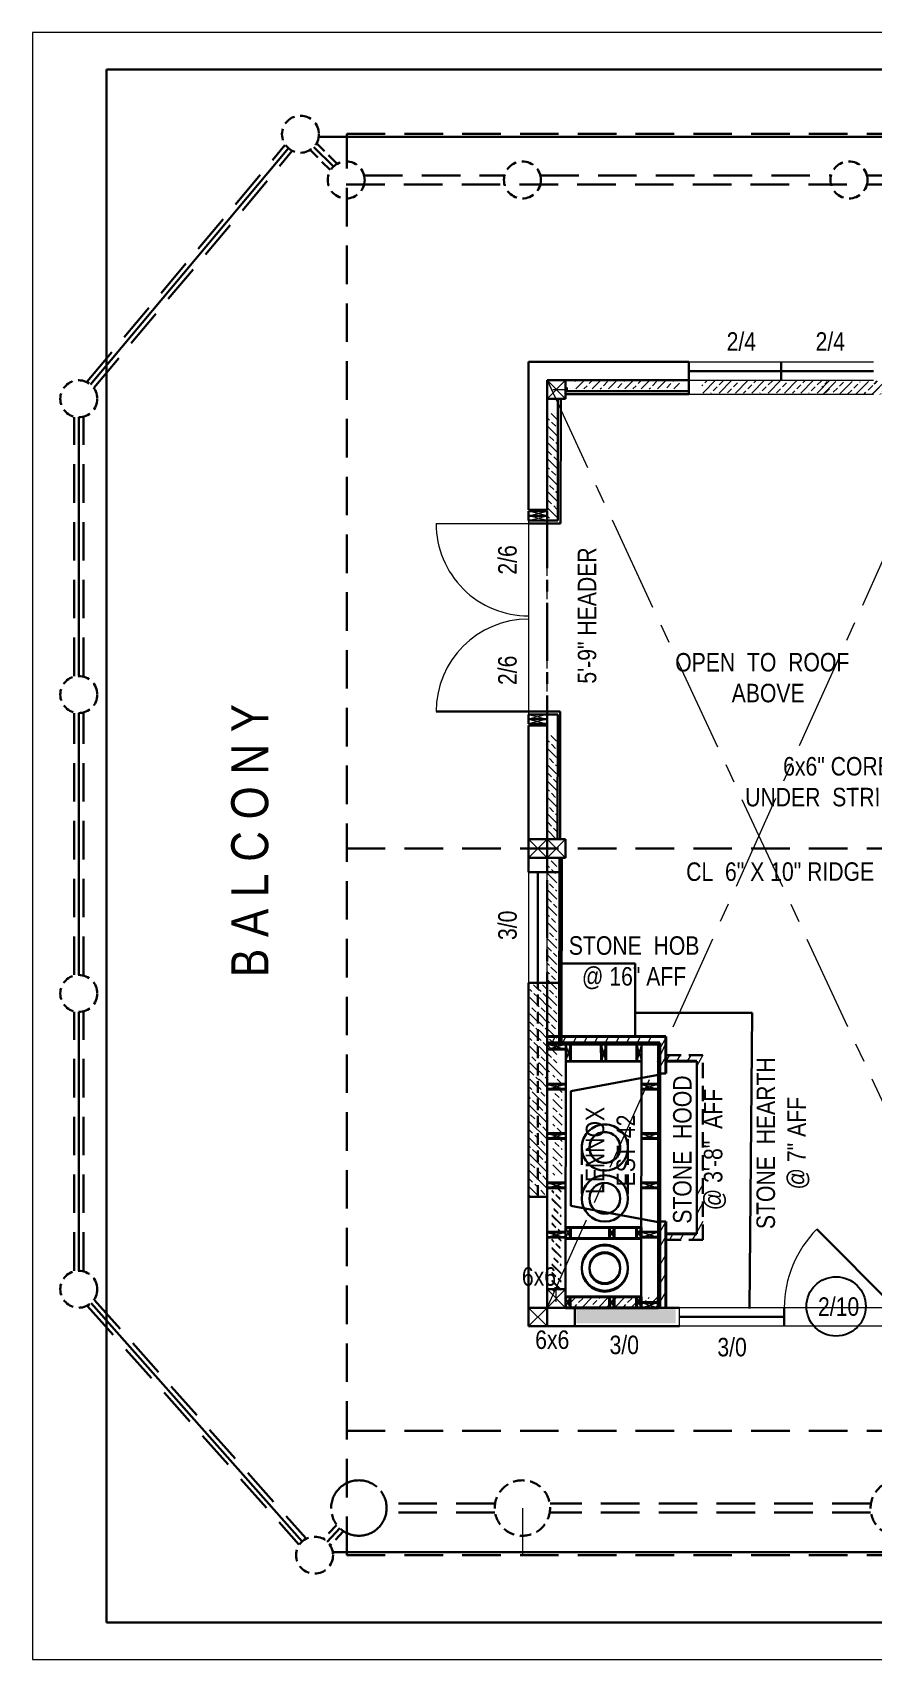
# Model space of a CAD drawing. Header units: inches. Extents: x 0 to 15350, y -6 to 2753.
# Drawn here: x 7123 to 7396, y 1246 to 1774 of the extents above; entities that cross this region are included whole.
import ezdxf

# ---------------------------------------------------------------- set-up
doc = ezdxf.new("R2010")
doc.units = ezdxf.units.IN
doc.header["$MEASUREMENT"] = 0
doc.linetypes.add('CENTER', pattern=[2, 1.25, -0.25, 0.25, -0.25])
doc.linetypes.add('HIDDEN', pattern=[0.375, 0.25, -0.125])
for name, color, linetype, lineweight in [('DOORS', 7, 'Continuous', 60), ('EXISTING CEILING BEAMS', 255, 'HIDDEN', 20), ('MASONRY', 14, 'Continuous', 30), ('NEW  ROUIGH SAWN  BEAMS', 3, 'HIDDEN', 40), ('NEW FRAMING', 6, 'Continuous', 30), ('NEW FRAMMING', 6, 'Continuous', 30), ('ROOF', 7, 'HIDDEN', 30), ('STAIRS', 7, 'Continuous', 20), ('WALL FRAMING', 9, 'CENTER', 30), ('WALLS', 7, 'Continuous', 30), ('WINDOWS', 5, 'Continuous', 30)]:
    doc.layers.add(name, color=color, linetype=linetype, lineweight=lineweight)
for name, color, linetype in [('TEXT', 7, 'Continuous'), ('TEXT80', 9, 'Continuous'), ('TITLE BLOCK', 7, 'Continuous')]:
    doc.layers.add(name, color=color, linetype=linetype)
doc.styles.add('ARCHENT', font='technical.ttf', dxfattribs={"height": 6})

msp = doc.modelspace()

# ---------------------------------------------------------------- hatches: boundary and pattern name
at = {"layer": 'NEW FRAMING', "linetype": 'Continuous', "lineweight": 9, "ltscale": 25}
h = msp.add_hatch(dxfattribs=at)
h.set_pattern_fill('ANSI33', color=256, scale=15, style=0)
h.set_pattern_definition([(45, (2360.5694, 394.9716), (-2.6516504, 2.6516504), []), (45, (2363.221, 394.9716), (-2.6516504, 2.6516504), [1.875, -0.9375])])
h.paths.add_polyline_path([(7298.59, 1661.13), (7298.59, 1658.13), (7332.59, 1658.13), (7332.59, 1661.13)])
h = msp.add_hatch(dxfattribs=at)
h.set_pattern_fill('ANSI33', color=256, scale=15, style=0)
h.set_pattern_definition([(45, (2404.787, 396.599), (-2.6516504, 2.6516504), []), (45, (2407.4385, 396.599), (-2.6516504, 2.6516504), [1.875, -0.9375])])
h.paths.add_polyline_path([(7381.8, 1659.76), (7339.8, 1659.76), (7339.8, 1656.76), (7381.8, 1656.76)])
h.paths.add_polyline_path([(7381.8, 1660.91), (7339.8, 1660.91), (7339.8, 1659.76), (7381.8, 1659.76)])
h = msp.add_hatch(dxfattribs=at)
h.set_pattern_fill('ANSI33', color=256, scale=15, style=0)
h.set_pattern_definition([(45, (2443.792, 396.166), (-2.6516504, 2.6516504), []), (45, (2446.4437, 396.166), (-2.6516504, 2.6516504), [1.875, -0.9375])])
h.paths.add_polyline_path([(7420.81, 1660.48), (7378.81, 1660.48), (7378.81, 1659.32), (7420.81, 1659.32)])
h.paths.add_polyline_path([(7401.34, 1656.32), (7401.34, 1659.32), (7378.81, 1659.32), (7378.81, 1656.32)])
h = msp.add_hatch(dxfattribs=at)
h.set_pattern_fill('ANSI33', color=256, scale=15, style=0)
h.set_pattern_definition([(45, (2459.9864, 396.4), (-2.6516504, 2.6516504), []), (45, (2462.638, 396.4), (-2.6516504, 2.6516504), [1.875, -0.9375])])
h.paths.add_polyline_path([(7437, 1660.71), (7395, 1660.71), (7395, 1659.56), (7437, 1659.56)])
h.paths.add_polyline_path([(7401.34, 1656.56), (7401.34, 1659.56), (7395, 1659.56), (7395, 1656.56)])
h = msp.add_hatch(dxfattribs=at)
h.set_pattern_fill('ANSI33', color=256, scale=15, angle=90, style=0)
h.set_pattern_definition([(135, (8555.9147, -3321.868), (-2.6516504, -2.6516504), []), (135, (8555.9147, -3319.216), (-2.6516504, -2.6516504), [1.875, -0.9375])])
h.paths.add_polyline_path([(7289.76, 1616.15), (7292.76, 1616.15), (7292.76, 1650.15), (7289.76, 1650.15)])
h = msp.add_hatch(dxfattribs=at)
h.set_pattern_fill('ANSI33', color=256, scale=15, angle=90, style=0)
h.set_pattern_definition([(135, (8555.8597, -3426.424), (-2.6516504, -2.6516504), []), (135, (8555.8597, -3423.7724), (-2.6516504, -2.6516504), [1.875, -0.9375])])
h.paths.add_polyline_path([(7289.7, 1511.59), (7292.7, 1511.59), (7292.7, 1545.59), (7289.7, 1545.59)])
h = msp.add_hatch(dxfattribs=at)
h.set_pattern_fill('ANSI33', color=256, scale=15, angle=90, style=0)
h.set_pattern_definition([(135, (8555.89, -3467.057), (-2.6516504, -2.6516504), []), (135, (8555.89, -3464.4054), (-2.6516504, -2.6516504), [1.875, -0.9375])])
h.paths.add_polyline_path([(7289.73, 1470.96), (7292.73, 1470.96), (7292.73, 1504.96), (7289.73, 1504.96)])
h = msp.add_hatch(dxfattribs=at)
h.set_pattern_fill('ANSI33', color=256, scale=15, angle=90, style=0)
h.set_pattern_definition([(135, (8555.8656, -3501.5705), (-2.6516504, -2.6516504), []), (135, (8555.8656, -3498.919), (-2.6516504, -2.6516504), [1.875, -0.9375])])
h.paths.add_polyline_path([(7289.71, 1436.45), (7292.71, 1436.45), (7292.71, 1470.45), (7289.71, 1470.45)])
h = msp.add_hatch(dxfattribs=at)
h.set_pattern_fill('ANSI33', color=256, scale=15, angle=90, style=0)
h.set_pattern_definition([(135, (8550.1603, -3507.2784), (-2.6516504, -2.6516504), []), (135, (8550.1603, -3504.6267), (-2.6516504, -2.6516504), [1.875, -0.9375])])
h.paths.add_polyline_path([(7284, 1430.74), (7287, 1430.74), (7287, 1464.74), (7284, 1464.74)])
h = msp.add_hatch(dxfattribs=at)
h.set_pattern_fill('ANSI33', color=256, scale=15, angle=90, style=0)
h.set_pattern_definition([(135, (8553.1603, -3507.2784), (-2.6516504, -2.6516504), []), (135, (8553.1603, -3504.6267), (-2.6516504, -2.6516504), [1.875, -0.9375])])
h.paths.add_polyline_path([(7287, 1430.74), (7290, 1430.74), (7290, 1464.74), (7287, 1464.74)])
h = msp.add_hatch(dxfattribs=at)
h.set_pattern_fill('ANSI33', color=256, scale=15, angle=90, style=0)
h.set_pattern_definition([(135, (8557.657, -3535.0887), (-2.6516504, -2.6516504), []), (135, (8557.657, -3532.437), (-2.6516504, -2.6516504), [1.875, -0.9375])])
h.paths.add_polyline_path([(7291.5, 1402.93), (7294.5, 1402.93), (7294.5, 1436.93), (7291.5, 1436.93)])
h = msp.add_hatch(dxfattribs=at)
h.set_pattern_fill('ANSI33', color=256, scale=15, angle=90, style=0)
h.set_pattern_definition([(135, (8549.7513, -3541.9985), (-2.6516504, -2.6516504), []), (135, (8549.7513, -3539.347), (-2.6516504, -2.6516504), [1.875, -0.9375])])
h.paths.add_polyline_path([(7286.59, 1396.02), (7289.59, 1396.02), (7289.59, 1430.02), (7286.59, 1430.02)])
h.paths.add_polyline_path([(7283.59, 1396.02), (7286.59, 1396.02), (7286.59, 1430.02), (7283.59, 1430.02)])
h = msp.add_hatch(dxfattribs=at)
h.set_pattern_fill('ANSI33', color=256, scale=15, angle=90, style=0)
h.set_pattern_definition([(135, (8557.3135, -3572.489), (-2.6516504, -2.6516504), []), (135, (8557.3135, -3569.8375), (-2.6516504, -2.6516504), [1.875, -0.9375])])
h.paths.add_polyline_path([(7291.16, 1365.53), (7294.16, 1365.53), (7294.16, 1399.53), (7291.16, 1399.53)])
h = msp.add_hatch(dxfattribs=at)
h.set_pattern_fill('ANSI33', color=6, scale=15, angle=90, style=0)
h.set_pattern_definition([(135, (8557.3137, -3572.781), (-2.6516504, -2.6516504), []), (135, (8557.3137, -3570.1294), (-2.6516504, -2.6516504), [1.875, -0.9375])])
h.paths.add_polyline_path([(7291.16, 1365.24), (7294.16, 1365.24), (7294.16, 1399.24), (7291.16, 1399.24)])
h = msp.add_hatch(dxfattribs=at)
h.set_pattern_fill('ANSI33', color=256, scale=15, angle=180, style=0)
h.set_pattern_definition([(225, (12269.021, 2626.4176), (2.6516504, -2.6516504), []), (225, (12266.3693, 2626.4176), (2.6516504, -2.6516504), [1.875, -0.9375])])
h.paths.add_polyline_path([(7325.65, 1360.26), (7325.65, 1363.26), (7297, 1363.26), (7297, 1360.26)])
at = {"layer": 'WALLS', "linetype": 'Continuous', "lineweight": 20, "ltscale": 20}
h = msp.add_hatch(dxfattribs=at)
h.set_pattern_fill('ZIGZAG', color=6, scale=10, style=0)
h.set_pattern_definition([(360, (7025.4292, 589.9291), (1.25, 1.25), [1.25, -1.25]), (90, (7026.6792, 589.9291), (-1.25, 1.25), [1.25, -1.25])])
h.paths.add_polyline_path([(7299.09, 1359.83), (7299.09, 1354.83), (7319.12, 1354.82), (7319.12, 1359.83)])
h.paths.add_polyline_path([(7183.06, 1359.84), (7183.06, 1354.84), (7183.11, 1354.84), (7183.11, 1359.84)])
h = msp.add_hatch(dxfattribs=at)
h.set_pattern_fill('ZIGZAG', color=6, scale=10, style=0)
h.set_pattern_definition([(360, (7037.6514, 589.9556), (1.25, 1.25), [1.25, -1.25]), (90, (7038.9014, 589.9556), (-1.25, 1.25), [1.25, -1.25])])
h.paths.add_polyline_path([(7195.29, 1359.86), (7195.29, 1354.86), (7195.33, 1354.86), (7195.33, 1359.86)])
h.paths.add_polyline_path([(7315.44, 1359.86), (7315.44, 1354.85), (7331.34, 1354.85), (7331.34, 1359.86)])

# ---------------------------------------------------------------- linework, layer by layer
at = {"layer": 'DOORS', "color": 6, "lineweight": 9, "ltscale": 15}
msp.add_line((7253.59, 1614.41), (7283.59, 1614.41), dxfattribs=at)
at = {"layer": 'DOORS', "color": 6, "linetype": 'Continuous', "lineweight": 9, "ltscale": 25}
for centre, start, end in [((7283.59, 1614.41), 180, 270.0001), ((7283.59, 1553.41), 90.0001, 180)]:
    msp.add_arc(centre, 30, start, end, dxfattribs=at)
at = {"layer": 'EXISTING CEILING BEAMS', "color": 6, "linetype": 'Continuous', "lineweight": 9, "ltscale": 25}
for p, q in [((7289.59, 1616.91), (7283.59, 1618.41)), ((7283.59, 1616.91), (7289.59, 1618.41)), ((7289.59, 1615.41), (7283.59, 1616.91)), ((7283.59, 1615.41), (7289.59, 1616.91)), ((7289.59, 1552.41), (7283.59, 1550.91)), ((7283.59, 1552.41), (7289.59, 1550.91)), ((7289.59, 1550.91), (7283.59, 1549.41)), ((7283.59, 1550.91), (7289.59, 1549.41))]:
    msp.add_line(p, q, dxfattribs=at)
at = {"layer": 'MASONRY', "color": 6, "linetype": 'Continuous', "lineweight": 30, "ltscale": 15}
for p, q in [((7318.17, 1471.62), (7294.35, 1471.62)), ((7356.17, 1455.62), (7318.17, 1455.62))]:
    msp.add_line(p, q, dxfattribs=at)
at = {"layer": 'MASONRY', "color": 6, "linetype": 'Continuous', "lineweight": 30, "ltscale": 20}
for p, q in [((7318.17, 1471.62), (7318.17, 1447.62)), ((7356.17, 1455.62), (7355.35, 1359.62))]:
    msp.add_line(p, q, dxfattribs=at)
at = {"layer": 'MASONRY', "color": 6, "linetype": 'Continuous', "lineweight": 40, "ltscale": 15}
for p, q in [((7328.15, 1447.91), (7289.62, 1447.91)), ((7328.15, 1447.91), (7328.15, 1435.91)), ((7328.17, 1359.91), (7328.17, 1387.9))]:
    msp.add_line(p, q, dxfattribs=at)
at = {"layer": 'MASONRY', "color": 6, "linetype": 'Continuous', "lineweight": 9, "ltscale": 20}
for p, q in [((7292.25, 1447.91), (7291.1, 1445.91)), ((7295.72, 1447.91), (7294.57, 1445.91)), ((7299.19, 1447.91), (7298.03, 1445.91)), ((7302.65, 1447.91), (7301.49, 1445.91)), ((7306.11, 1447.91), (7304.96, 1445.91)), ((7309.58, 1447.91), (7308.42, 1445.91)), ((7313.04, 1447.91), (7311.89, 1445.91)), ((7316.51, 1447.91), (7315.35, 1445.91)), ((7319.97, 1447.91), (7318.82, 1445.91)), ((7323.43, 1447.91), (7322.28, 1445.91)), ((7328.15, 1447.48), (7326.15, 1444.01)), ((7328.15, 1441.48), (7326.15, 1438.01)), ((7329.3, 1441.91), (7328.15, 1439.91)), ((7332.77, 1441.91), (7331.61, 1439.91)), ((7336.23, 1441.91), (7335.08, 1439.91)), ((7340.15, 1441.91), (7338.15, 1438.44)), ((7340.15, 1399.91), (7338.15, 1396.44)), ((7340.15, 1393.91), (7338.15, 1390.44)), ((7328.17, 1387.9), (7326.17, 1384.44)), ((7330.45, 1383.91), (7329.29, 1381.91)), ((7333.91, 1383.91), (7332.76, 1381.91)), ((7337.83, 1383.91), (7336.68, 1381.91)), ((7340.15, 1387.91), (7338.15, 1384.44)), ((7328.17, 1383.18), (7326.17, 1379.72)), ((7328.17, 1377.18), (7326.17, 1373.72)), ((7328.17, 1371.18), (7326.17, 1367.72)), ((7328.17, 1365.18), (7326.17, 1361.72))]:
    msp.add_line(p, q, dxfattribs=at)
at = {"layer": 'MASONRY', "color": 6, "linetype": 'HIDDEN', "lineweight": 30, "ltscale": 20}
for p, q in [((7328.15, 1441.91), (7340.15, 1441.91)), ((7340.15, 1381.91), (7340.15, 1441.91)), ((7326.15, 1435.91), (7328.15, 1435.91)), ((7326.17, 1387.9), (7328.17, 1387.9)), ((7328.15, 1381.91), (7340.15, 1381.91))]:
    msp.add_line(p, q, dxfattribs=at)
at = {"layer": 'NEW  ROUIGH SAWN  BEAMS', "color": 6, "linetype": 'HIDDEN', "lineweight": 20, "ltscale": 20}
msp.add_line((7289.59, 1552.41), (7289.59, 1618.41), dxfattribs=at)
at = {"layer": 'NEW FRAMING', "color": 6, "ltscale": 15}
for p, q in [((7294.06, 1654.91), (7293.99, 1614.4)), ((7289.59, 1618.41), (7283.59, 1618.41)), ((7289.59, 1616.91), (7283.59, 1616.91)), ((7289.59, 1615.41), (7283.59, 1615.41)), ((7293.09, 1615.41), (7289.59, 1615.41)), ((7289.59, 1552.41), (7283.59, 1552.41)), ((7293.08, 1552.41), (7289.59, 1552.41)), ((7289.59, 1550.91), (7283.59, 1550.91)), ((7289.59, 1549.41), (7283.59, 1549.41)), ((7338.15, 1383.91), (7338.15, 1439.91))]:
    msp.add_line(p, q, dxfattribs=at)
at = {"layer": 'NEW FRAMING', "ltscale": 15}
for p, q in [((7295.59, 1657.41), (7335.59, 1657.41)), ((7295.59, 1656.41), (7335.59, 1656.41)), ((7283.59, 1614.41), (7289.59, 1614.41)), ((7283.59, 1553.41), (7253.59, 1553.41)), ((7283.59, 1553.41), (7289.59, 1553.41)), ((7293.08, 1552.41), (7293.03, 1511.94)), ((7293.88, 1553.4), (7293.82, 1511.94)), ((7293.6, 1505.94), (7293.54, 1445.41)), ((7294.38, 1505.94), (7294.33, 1445.41)), ((7289.62, 1465.4), (7289.59, 1395.91)), ((7289.63, 1465.4), (7289.6, 1395.91)), ((7295.7, 1445.4), (7295.6, 1365.91)), ((7289.59, 1431.91), (7289.59, 1395.91)), ((7289.6, 1431.91), (7289.6, 1395.91)), ((7332.59, 1359.91), (7295.59, 1359.91)), ((7332.6, 1359.91), (7295.6, 1359.91))]:
    msp.add_line(p, q, dxfattribs=at)
at = {"layer": 'NEW FRAMING', "lineweight": 20, "ltscale": 15}
msp.add_line((7335.59, 1656.41), (7395.59, 1656.41), dxfattribs=at)
at = {"layer": 'NEW FRAMING', "color": 7, "ltscale": 15}
for p, q in [((7289.59, 1618.91), (7283.59, 1618.91)), ((7289.59, 1548.91), (7283.59, 1548.91))]:
    msp.add_line(p, q, dxfattribs=at)
at = {"layer": 'NEW FRAMING', "ltscale": 25}
for p, q in [((7289.59, 1614.41), (7294, 1614.4)), ((7289.59, 1553.41), (7293.88, 1553.42)), ((7289.59, 1553.41), (7293.88, 1553.4))]:
    msp.add_line(p, q, dxfattribs=at)
at = {"layer": 'NEW FRAMING', "linetype": 'HIDDEN', "ltscale": 15}
msp.add_line((7286.59, 1395.91), (7286.59, 1465.36), dxfattribs=at)
at = {"layer": 'NEW FRAMING', "color": 6, "linetype": 'Continuous', "lineweight": 40, "ltscale": 15}
for p, q in [((7325.63, 1445.33), (7289.62, 1445.41)), ((7295.7, 1443.81), (7289.62, 1443.81)), ((7326.15, 1445.91), (7289.75, 1445.91)), ((7297.2, 1445.41), (7297.2, 1439.9)), ((7307.2, 1445.37), (7307.21, 1439.81)), ((7308.7, 1445.37), (7308.7, 1439.81)), ((7318.7, 1445.41), (7318.7, 1439.85)), ((7326.15, 1445.91), (7326.15, 1435.91)), ((7320.19, 1439.84), (7295.7, 1439.9)), ((7338.15, 1439.91), (7328.15, 1439.91)), ((7325.64, 1432.44), (7320.17, 1432.45)), ((7325.64, 1430.8), (7320.15, 1430.8)), ((7325.62, 1384.49), (7320.15, 1384.5)), ((7326.17, 1387.9), (7326.17, 1359.91)), ((7338.15, 1383.91), (7328.15, 1383.91)), ((7325.65, 1359.91), (7325.65, 1363.41))]:
    msp.add_line(p, q, dxfattribs=at)
at = {"layer": 'NEW FRAMING', "linetype": 'Continuous', "lineweight": 40, "ltscale": 15}
for p, q in [((7295.69, 1432.45), (7289.62, 1432.46)), ((7295.68, 1430.8), (7289.6, 1430.81)), ((7295.67, 1416.45), (7289.62, 1416.46)), ((7325.64, 1416.44), (7320.17, 1416.45)), ((7295.66, 1414.8), (7289.6, 1414.81)), ((7325.64, 1414.8), (7320.15, 1414.8)), ((7295.64, 1400.45), (7289.62, 1400.46)), ((7325.64, 1400.45), (7320.17, 1400.45)), ((7295.64, 1398.8), (7289.6, 1398.81)), ((7325.64, 1398.8), (7320.15, 1398.8)), ((7295.62, 1384.41), (7289.62, 1384.41)), ((7320.16, 1385.91), (7295.69, 1385.91)), ((7297.2, 1382.41), (7297.2, 1385.91)), ((7309.85, 1382.41), (7309.85, 1385.91)), ((7311.35, 1382.41), (7311.35, 1385.91)), ((7318.66, 1382.41), (7318.66, 1385.91)), ((7320.16, 1382.41), (7320.16, 1385.91)), ((7295.62, 1382.76), (7289.6, 1382.77)), ((7320.16, 1382.41), (7295.6, 1382.41)), ((7325.62, 1382.85), (7320.13, 1382.85)), ((7320.15, 1363.41), (7295.6, 1363.41)), ((7297.12, 1359.91), (7297.12, 1363.41)), ((7309.85, 1359.91), (7309.85, 1363.39)), ((7311.35, 1359.91), (7311.35, 1363.39)), ((7318.65, 1359.91), (7318.65, 1363.41)), ((7320.15, 1359.91), (7320.15, 1363.41)), ((7325.65, 1359.91), (7295.6, 1359.91)), ((7325.65, 1361.56), (7320.09, 1361.56)), ((7325.58, 1359.91), (7320.09, 1359.92))]:
    msp.add_line(p, q, dxfattribs=at)
at = {"layer": 'NEW FRAMMING', "color": 6, "linetype": 'Continuous', "ltscale": 25}
for p, q in [((7293.09, 1654.91), (7293.09, 1615.41)), ((7320.15, 1359.91), (7320.19, 1445.34)), ((7325.65, 1363.41), (7325.63, 1445.33))]:
    msp.add_line(p, q, dxfattribs=at)
at = {"layer": 'NEW FRAMMING', "color": 6, "linetype": 'Continuous', "lineweight": 9, "ltscale": 25}
for p, q in [((7289.62, 1445.41), (7295.7, 1443.81)), ((7289.62, 1443.81), (7295.7, 1445.4)), ((7320.15, 1430.8), (7325.64, 1432.44)), ((7320.15, 1432.4), (7325.64, 1430.8))]:
    msp.add_line(p, q, dxfattribs=at)
at = {"layer": 'NEW FRAMMING', "linetype": 'Continuous', "lineweight": 9, "ltscale": 25}
for p, q in [((7289.6, 1430.81), (7295.69, 1432.45)), ((7289.6, 1432.41), (7295.68, 1430.8)), ((7289.6, 1414.81), (7295.67, 1416.41)), ((7289.6, 1416.41), (7295.66, 1414.8)), ((7320.15, 1414.8), (7325.64, 1416.44)), ((7320.15, 1416.4), (7325.64, 1414.8)), ((7289.6, 1398.81), (7295.64, 1400.45)), ((7289.6, 1400.41), (7295.64, 1398.8)), ((7320.15, 1398.8), (7325.64, 1400.45)), ((7320.15, 1400.4), (7325.64, 1398.8)), ((7289.6, 1382.77), (7295.62, 1384.41)), ((7289.6, 1384.37), (7295.62, 1382.76)), ((7320.13, 1382.85), (7325.62, 1384.49)), ((7320.13, 1384.45), (7325.62, 1382.85)), ((7320.15, 1359.91), (7325.65, 1361.56)), ((7320.15, 1361.56), (7325.65, 1359.91))]:
    msp.add_line(p, q, dxfattribs=at)
at = {"layer": 'NEW FRAMMING', "color": 6, "linetype": 'HIDDEN', "ltscale": 25}
for p, q in [((7300.85, 1396.91), (7300.85, 1411.91)), ((7315.85, 1396.91), (7315.85, 1411.91))]:
    msp.add_line(p, q, dxfattribs=at)
at = {"layer": 'ROOF', "linetype": 'HIDDEN', "ltscale": 50}
for p, q in [((7140.29, 1660.47), (7204.5, 1737.16)), ((7224.59, 1740.91), (7787.59, 1740.91)), ((7142.59, 1658.55), (7206.8, 1735.24)), ((7220.25, 1730.25), (7213.89, 1736.61)), ((7230.21, 1727.41), (7275.78, 1727.41)), ((7287.4, 1727.41), (7381.78, 1727.41)), ((7393.4, 1727.41), (7503.78, 1727.41)), ((7224.4, 1724.41), (7735.78, 1724.41)), ((7136.09, 1564.91), (7136.09, 1648.91)), ((7139.09, 1564.91), (7139.09, 1648.91)), ((7136.09, 1467.91), (7136.09, 1552.91)), ((7139.09, 1467.91), (7139.09, 1552.91)), ((7224.59, 1508.94), (7787.59, 1508.94)), ((7224.59, 1319.91), (7787.59, 1319.91)), ((7272.59, 1296.41), (7237.51, 1296.41)), ((7394.59, 1296.41), (7290.59, 1296.41)), ((7272.59, 1293.41), (7237.51, 1293.41)), ((7394.59, 1293.41), (7290.59, 1293.41))]:
    msp.add_line(p, q, dxfattribs=at)
at = {"layer": 'ROOF', "linetype": 'HIDDEN', "ltscale": 15}
for p, q in [((7221.31, 1731.31), (7214.95, 1737.68)), ((7219.19, 1729.19), (7212.83, 1735.55))]:
    msp.add_line(p, q, dxfattribs=at)
at = {"layer": 'ROOF', "linetype": 'Continuous', "ltscale": 50}
for p, q in [((7215.55, 1739.91), (7757.59, 1739.91)), ((7141.44, 1659.51), (7205.65, 1736.2)), ((7137.59, 1564.91), (7137.59, 1648.91)), ((7137.59, 1467.91), (7137.59, 1552.91)), ((7220.04, 1280.61), (7757.59, 1280.61))]:
    msp.add_line(p, q, dxfattribs=at)
at = {"layer": 'ROOF', "color": 7, "linetype": 'HIDDEN', "ltscale": 50}
for p, q in [((7224.59, 1279.61), (7224.59, 1740.91)), ((7136.09, 1371.91), (7136.09, 1455.91)), ((7139.09, 1371.91), (7139.09, 1455.91)), ((7142.7, 1362.42), (7211.27, 1285.09)), ((7140.45, 1360.43), (7209.02, 1283.1)), ((7224.59, 1279.61), (7787.59, 1279.61))]:
    msp.add_line(p, q, dxfattribs=at)
at = {"layer": 'ROOF', "color": 7, "linetype": 'Continuous', "ltscale": 50}
for p, q in [((7137.59, 1371.91), (7137.59, 1455.91)), ((7141.57, 1361.42), (7210.15, 1284.1))]:
    msp.add_line(p, q, dxfattribs=at)
at = {"layer": 'ROOF', "color": 7, "linetype": 'HIDDEN', "ltscale": 15}
for p, q in [((7221.25, 1289.38), (7217.14, 1285.01)), ((7223.44, 1287.32), (7219.33, 1282.95))]:
    msp.add_line(p, q, dxfattribs=at)
at = {"layer": 'ROOF', "color": 7, "linetype": 'Continuous', "ltscale": 150}
msp.add_line((7222.35, 1288.35), (7218.24, 1283.98), dxfattribs=at)
at = {"layer": 'ROOF', "ltscale": 15}
for centre, radius in [((7209.55, 1740.76), 6), ((7224.4, 1725.91), 6), ((7281.59, 1725.91), 6), ((7387.59, 1725.91), 6), ((7137.59, 1654.91), 6), ((7137.59, 1558.91), 6), ((7137.59, 1461.91), 6), ((7137.59, 1365.91), 6), ((7228.51, 1294.91), 9), ((7281.59, 1294.91), 9), ((7403.59, 1294.91), 9), ((7214.13, 1279.61), 6)]:
    msp.add_circle(centre, radius, dxfattribs=at)
at = {"layer": 'STAIRS', "color": 7, "linetype": 'CENTER', "lineweight": 9, "ltscale": 25}
msp.add_line((7289.59, 1660.91), (7429.59, 1359.91), dxfattribs=at)
at = {"layer": 'TEXT', "color": 6, "linetype": 'HIDDEN', "lineweight": 30, "ltscale": 15}
for radius in [7.5, 5]:
    msp.add_circle((7308.35, 1411.91), radius, dxfattribs=at)
at = {"layer": 'TEXT', "color": 6, "linetype": 'Continuous', "lineweight": 30, "ltscale": 15}
for centre, radius in [((7308.35, 1411.91), 7.5), ((7308.35, 1411.91), 5), ((7308.35, 1395.4), 7.5), ((7308.35, 1395.4), 5), ((7308.35, 1372.91), 7.5), ((7308.35, 1372.62), 7.5), ((7308.35, 1372.91), 5), ((7308.35, 1372.62), 5)]:
    msp.add_circle(centre, radius, dxfattribs=at)
at = {"layer": 'TEXT', "color": 9, "linetype": 'Continuous', "ltscale": 15}
msp.add_circle((7383.4, 1360.34), 9.63, dxfattribs=at)
at = {"layer": 'TITLE BLOCK', "color": 7, "linetype": 'Continuous', "lineweight": 0, "ltscale": 0.5}
for p, q in [((7938.58, 1773.76), (7122.59, 1773.76)), ((7122.59, 1773.76), (7122.59, 1245.77)), ((7122.59, 1245.77), (7938.58, 1245.77))]:
    msp.add_line(p, q, dxfattribs=at)
at = {"layer": 'TITLE BLOCK', "color": 7, "linetype": 'Continuous', "lineweight": 30, "ltscale": 0.5}
for p, q in [((7146.59, 1761.76), (7146.59, 1257.77)), ((7926.58, 1761.76), (7146.59, 1761.76)), ((7146.59, 1257.77), (7926.58, 1257.77))]:
    msp.add_line(p, q, dxfattribs=at)
at = {"layer": 'WALL FRAMING', "color": 7, "ltscale": 15}
for p, q in [((7295.59, 1660.91), (7289.59, 1660.91)), ((7283.59, 1505.94), (7283.59, 1511.94)), ((7283.59, 1505.94), (7283.59, 1511.52)), ((7283.59, 1353.91), (7283.59, 1359.91))]:
    msp.add_line(p, q, dxfattribs=at)
at = {"layer": 'WALL FRAMING', "ltscale": 15}
for p, q in [((7289.59, 1359.91), (7289.59, 1660.91)), ((7224.59, 1504.85), (7224.59, 1510.85)), ((7289.59, 1422.15), (7289.59, 1428.15)), ((7289.59, 1359.91), (7289.59, 1395.91)), ((7289.6, 1359.91), (7289.6, 1395.91)), ((7325.57, 1359.91), (7292.59, 1359.91)), ((7325.58, 1359.91), (7292.6, 1359.91))]:
    msp.add_line(p, q, dxfattribs=at)
at = {"layer": 'WALL FRAMING', "color": 7, "lineweight": 5, "ltscale": 25}
msp.add_line((7289.59, 1359.91), (7424.81, 1660.91), dxfattribs=at)
at = {"layer": 'WALL FRAMING', "color": 9, "linetype": 'Continuous', "lineweight": 9, "ltscale": 150}
for p, q in [((7291.48, 1657.93), (7296.17, 1657.93)), ((7296.17, 1658.52), (7296.17, 1657.93)), ((7296.17, 1657.93), (7296.17, 1657.34)), ((7292, 1366.49), (7292.59, 1366.49)), ((7292.01, 1366.49), (7292.6, 1366.49)), ((7292.59, 1361.8), (7292.59, 1366.49)), ((7292.59, 1366.49), (7293.18, 1366.49)), ((7292.6, 1361.8), (7292.6, 1366.49)), ((7292.6, 1366.49), (7293.19, 1366.49))]:
    msp.add_line(p, q, dxfattribs=at)
at = {"layer": 'WALL FRAMING', "color": 6, "linetype": 'Continuous', "lineweight": 30, "ltscale": 25}
for p, q in [((7283.59, 1618.41), (7283.59, 1615.41)), ((7283.59, 1549.41), (7283.59, 1552.41)), ((7289.58, 1549.41), (7289.58, 1552.41))]:
    msp.add_line(p, q, dxfattribs=at)
at = {"layer": 'WALL FRAMING', "color": 9, "ltscale": 15}
for p, q in [((7289.59, 1505.52), (7289.59, 1511.52)), ((7289.59, 1505.52), (7289.59, 1511.52)), ((7289.59, 1505.52), (7289.59, 1511.52)), ((7289.59, 1505.52), (7289.59, 1511.52)), ((7289.59, 1359.91), (7289.59, 1365.91)), ((7289.6, 1359.91), (7289.6, 1365.91)), ((7290.59, 1353.91), (7283.59, 1353.91))]:
    msp.add_line(p, q, dxfattribs=at)
at = {"layer": 'WALL FRAMING', "color": 6, "linetype": 'Continuous', "lineweight": 9, "ltscale": 25}
for p, q in [((7295.7, 1445.39), (7297.2, 1439.82)), ((7297.2, 1445.45), (7295.71, 1439.9)), ((7307.2, 1445.37), (7308.7, 1439.81)), ((7308.7, 1445.37), (7307.21, 1439.81)), ((7318.7, 1445.41), (7320.19, 1439.84)), ((7320.2, 1445.41), (7318.71, 1439.85)), ((7295.6, 1382.41), (7297.2, 1385.91)), ((7297.2, 1382.41), (7295.7, 1385.91)), ((7311.35, 1382.41), (7309.85, 1385.91)), ((7309.85, 1382.41), (7311.35, 1385.91)), ((7320.16, 1382.41), (7318.66, 1385.91)), ((7318.66, 1382.41), (7320.16, 1385.91)), ((7297.12, 1359.91), (7295.6, 1363.41)), ((7295.6, 1359.91), (7297.12, 1363.41)), ((7311.35, 1359.91), (7309.85, 1363.39)), ((7309.85, 1359.91), (7311.35, 1363.39)), ((7320.15, 1359.91), (7318.65, 1363.41)), ((7318.65, 1359.91), (7320.15, 1363.41))]:
    msp.add_line(p, q, dxfattribs=at)
at = {"layer": 'WALL FRAMING', "linetype": 'Continuous', "ltscale": 15}
for p, q in [((7332.59, 1359.91), (7289.59, 1359.91)), ((7332.6, 1359.91), (7289.6, 1359.91))]:
    msp.add_line(p, q, dxfattribs=at)
at = {"layer": 'WALL FRAMING', "color": 9, "lineweight": 9, "ltscale": 15}
msp.add_line((7281.59, 1294.91), (7281.59, 1279.91), dxfattribs=at)
at = {"layer": 'WALL FRAMING', "color": 9, "ltscale": 15}
msp.add_circle((7228.51, 1294.91), 9, dxfattribs=at)
at = {"layer": 'WALLS', "ltscale": 15}
for p, q in [((7283.59, 1618.91), (7283.59, 1666.91)), ((7283.59, 1666.91), (7335.59, 1666.91)), ((7335.59, 1666.91), (7335.59, 1660.91)), ((7365.59, 1666.91), (7365.59, 1660.91)), ((7289.59, 1618.91), (7289.59, 1660.91)), ((7289.59, 1660.91), (7335.59, 1660.91)), ((7289.59, 1654.91), (7289.59, 1660.91)), ((7295.59, 1654.91), (7295.59, 1660.91)), ((7295.59, 1654.91), (7289.59, 1654.91)), ((7283.59, 1510.85), (7283.59, 1548.91)), ((7289.59, 1510.85), (7289.59, 1548.91)), ((7289.59, 1511.94), (7283.59, 1511.94)), ((7283.59, 1501.32), (7283.59, 1510.85)), ((7295.59, 1511.94), (7289.59, 1511.94)), ((7289.59, 1505.52), (7289.59, 1511.52)), ((7289.59, 1505.52), (7289.59, 1511.52)), ((7289.6, 1501.32), (7289.59, 1510.85)), ((7295.59, 1505.94), (7295.59, 1511.94)), ((7289.59, 1505.94), (7283.59, 1505.94)), ((7295.59, 1505.94), (7289.59, 1505.94)), ((7283.59, 1501.32), (7294.38, 1501.32)), ((7283.59, 1465.36), (7294.35, 1465.36)), ((7283.59, 1353.91), (7283.59, 1465.32)), ((7283.59, 1395.91), (7289.59, 1395.91)), ((7289.59, 1395.91), (7289.59, 1359.91)), ((7289.6, 1395.91), (7289.6, 1359.91)), ((7295.59, 1365.91), (7289.59, 1365.91)), ((7295.6, 1365.91), (7289.6, 1365.91)), ((7295.59, 1359.91), (7295.59, 1365.91)), ((7295.6, 1359.91), (7295.6, 1365.91)), ((7289.59, 1359.91), (7283.59, 1359.91)), ((7295.59, 1359.91), (7289.59, 1359.91)), ((7289.59, 1353.91), (7289.59, 1359.91)), ((7295.6, 1359.91), (7289.6, 1359.91)), ((7298.59, 1353.91), (7298.59, 1359.91)), ((7366.59, 1353.91), (7366.55, 1359.92)), ((7332.59, 1353.91), (7283.59, 1353.91)), ((7289.59, 1353.91), (7283.59, 1353.91))]:
    msp.add_line(p, q, dxfattribs=at)
at = {"layer": 'WALLS', "lineweight": 20, "ltscale": 15}
for p, q in [((7335.59, 1666.91), (7395.59, 1666.91)), ((7335.59, 1660.91), (7395.59, 1660.91)), ((7289.62, 1465.4), (7289.6, 1501.32)), ((7332.59, 1353.91), (7332.59, 1359.91)), ((7402.59, 1359.91), (7332.59, 1359.91)), ((7402.59, 1353.91), (7332.59, 1353.91))]:
    msp.add_line(p, q, dxfattribs=at)
at = {"layer": 'WALLS', "color": 7, "linetype": 'Continuous', "lineweight": 9, "ltscale": 15}
for p, q in [((7289.59, 1660.91), (7295.59, 1654.91)), ((7289.59, 1654.91), (7295.59, 1660.91)), ((7283.59, 1511.94), (7289.59, 1505.94)), ((7283.59, 1505.94), (7289.59, 1511.94)), ((7289.59, 1511.94), (7295.59, 1505.94)), ((7289.59, 1505.94), (7295.59, 1511.94)), ((7289.59, 1365.91), (7295.59, 1359.91)), ((7289.59, 1359.91), (7295.59, 1365.91)), ((7289.6, 1365.91), (7295.6, 1359.91)), ((7289.6, 1359.91), (7295.6, 1365.91)), ((7283.59, 1359.91), (7289.59, 1353.91)), ((7283.59, 1353.91), (7289.59, 1359.91))]:
    msp.add_line(p, q, dxfattribs=at)
at = {"layer": 'WALLS', "color": 6, "ltscale": 15}
msp.add_line((7335.59, 1660.91), (7335.59, 1656.41), dxfattribs=at)
at = {"layer": 'WALLS', "color": 6, "lineweight": 20, "ltscale": 15}
msp.add_line((7283.59, 1615.41), (7283.59, 1552.41), dxfattribs=at)
at = {"layer": 'WALLS', "color": 7, "lineweight": 20, "ltscale": 15}
msp.add_line((7283.59, 1501.32), (7283.59, 1465.32), dxfattribs=at)
at = {"layer": 'WALLS', "color": 6, "linetype": 'Continuous', "lineweight": 30, "ltscale": 25}
for p, q in [((7297.35, 1430.24), (7326.35, 1435.62)), ((7326.15, 1435.91), (7326.15, 1387.91)), ((7326.35, 1435.62), (7326.35, 1387.62)), ((7297.35, 1430.24), (7297.35, 1392.99)), ((7297.35, 1392.99), (7326.35, 1387.62))]:
    msp.add_line(p, q, dxfattribs=at)
at = {"layer": 'WALLS', "linetype": 'Continuous', "lineweight": 9, "ltscale": 150}
msp.add_arc((7402.59, 1359.91), 36, 135, 180, dxfattribs=at)
at = {"layer": 'WINDOWS', "color": 5, "ltscale": 15}
for p, q in [((7335.59, 1663.91), (7365.59, 1663.91)), ((7365.59, 1663.91), (7395.59, 1663.91)), ((7286.59, 1465.32), (7286.59, 1501.32)), ((7377.14, 1385.37), (7402.59, 1359.91)), ((7332.59, 1356.91), (7366.59, 1356.91))]:
    msp.add_line(p, q, dxfattribs=at)

# ---------------------------------------------------------------- texts
at = {"layer": 'TEXT80', "color": 9, "width": 360.0625, "attachment_point": 5, "style": 'ARCHENT'}
for s, insert, char_height, rotation in [('{\\C7;2/4}', (7352.66, 1673.46), 6, 0.0328), ('{\\C7;2/4}', (7381.52, 1673.46), 6, 0.0328), ('{\\C7;OPEN  TO  ROOF\\P\\C6;  \\C7;ABOVE\\C6; }', (7359.44, 1564.36), 6, 0.0328), ('{\\C7;B A L C O N Y}', (7193.18, 1511.54), 12, 90.0328), ('{\\C6;6x6" CORBEL\\C7;\\P\\C6;UNDER  STRINGERS\\C7; }', (7388.06, 1530.6), 6, 0.0328), ('{\\C7;3/0}', (7276.78, 1484.02), 6, 90.0328), ('{\\C7;6x6}', (7286.97, 1370.01), 6, 0.0328), ('{\\C7;2/10}', (7384.22, 1360.24), 6, 0.0328), ('{\\C7;6x6}', (7291.28, 1349.5), 6, 0.0328), ('{\\C7;3/0}', (7314.65, 1347.82), 6, 0.0328), ('{\\C7;3/0}', (7349.64, 1347.1), 6, 0.0328)]:
    msp.add_mtext(s, dxfattribs=dict(at, insert=insert, char_height=char_height, rotation=rotation))
at = {"layer": 'TEXT80', "color": 6, "char_height": 6, "width": 360.0625, "attachment_point": 5, "style": 'ARCHENT'}
for s, insert, rotation in [('2/6', (7276.76, 1602.61), 90.0328), ('{\\C3;\\P}5\'-9" HEADER', (7297.59, 1584.56), 90.0328), ('2/6', (7276.76, 1566.78), 90.0328), ('{\\C7;CL  6" X 10" RIDGE}', (7365.25, 1501.41), 0.0328)]:
    msp.add_mtext(s, dxfattribs=dict(at, insert=insert, rotation=rotation))
at = {"layer": 'TEXT80', "color": 6, "linetype": 'Continuous', "lineweight": 30, "char_height": 6, "width": 360.0625, "attachment_point": 5, "style": 'ARCHENT'}
for s, insert, rotation in [('STONE  HOB{\\C7;\\P}@ 16" AFF', (7317.84, 1471.86), 359.9672), ('STONE  HEARTH{\\C7;\\P}@ 7" AFF', (7366.18, 1413.3), 89.9672), ('STONE  HOOD{\\C7;\\P}@ 3\'-8"  AFF', (7339.09, 1411.24), 89.9672), ('LENNOX\\PEST-42', (7310.19, 1410.96), 89.9672)]:
    msp.add_mtext(s, dxfattribs=dict(at, insert=insert, rotation=rotation))

doc.saveas('drawing.dxf')
